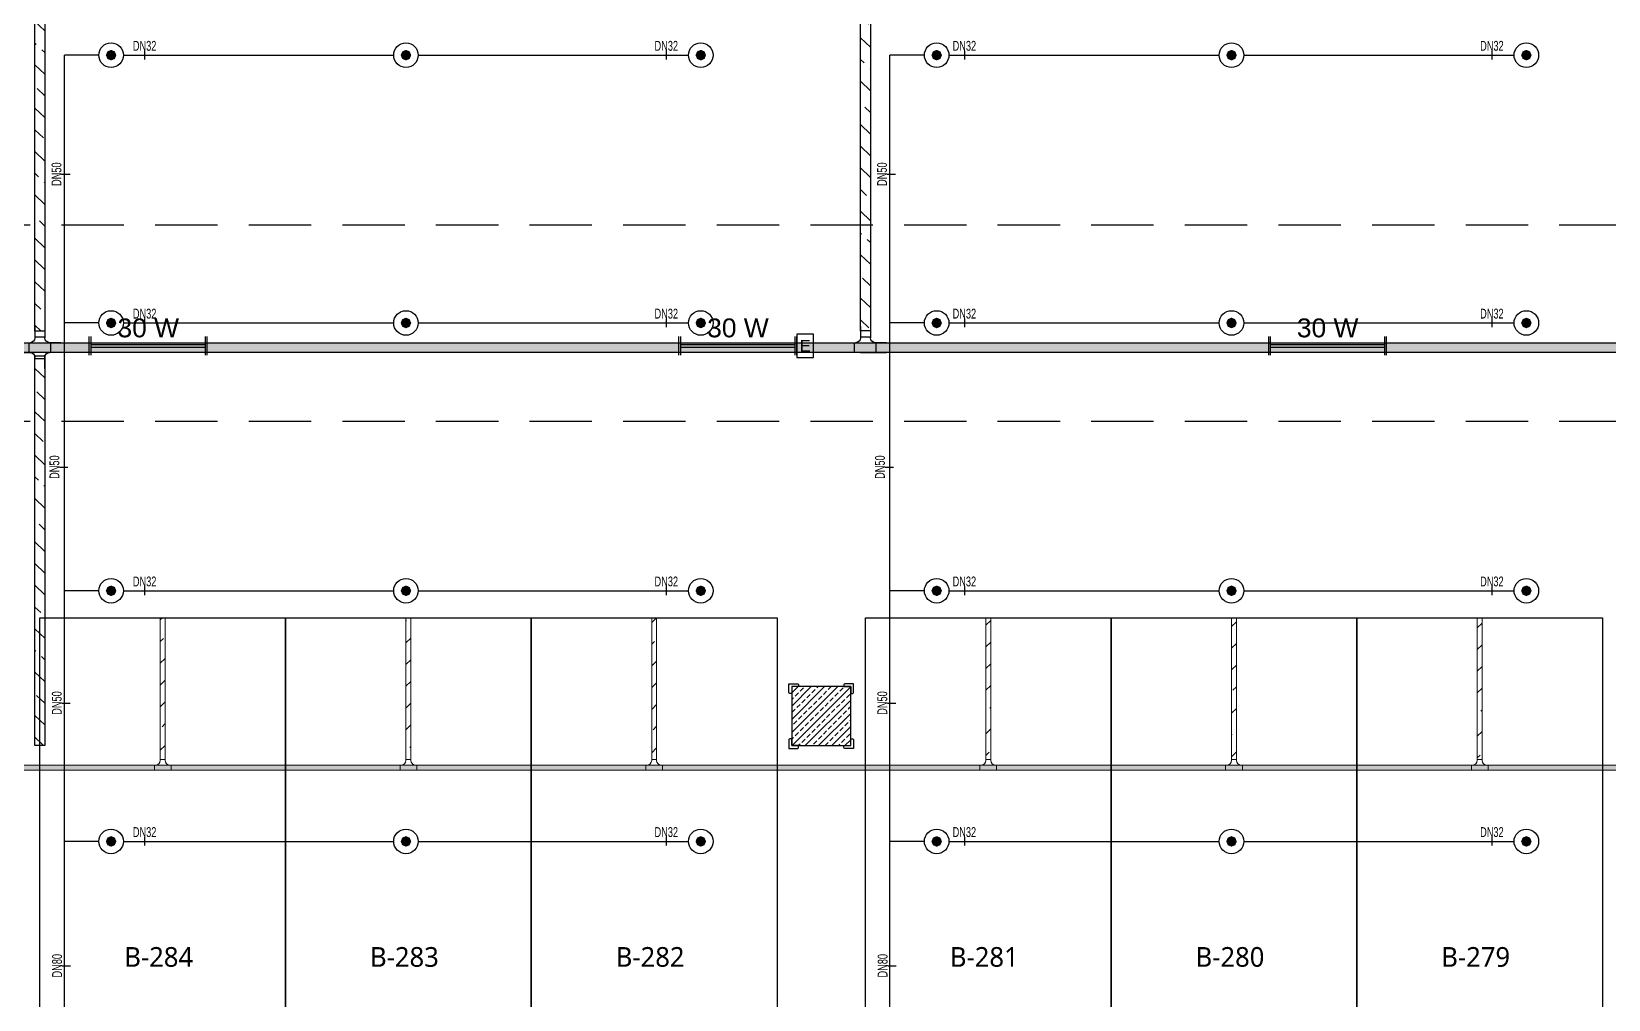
# Model space of a CAD drawing. Header units: millimetres. Extents: x -379292 to 1221486, y 92049 to 447512.
# Drawn here: x -200590 to -184545, y 213736 to 223584 of the extents above; entities that cross this region are included whole.
import ezdxf
from ezdxf.enums import TextEntityAlignment as Align

# ---------------------------------------------------------------- set-up
doc = ezdxf.new("R2010")
doc.units = ezdxf.units.MM
doc.linetypes.add('HIDDEN', pattern=[9.525, 6.35, -3.175])
for name, color, linetype in [('-M-YNGN-BORUID', 7, 'Continuous'), ('-M-YNGN-BORUUZUN', 7, 'Continuous'), ('-M-YNGN-BORUYUK', 7, 'Continuous'), ('-M-YNGN-SPR-YUK', 7, 'Continuous'), ('-M-YNGN-ZON3-CAP-', 7, 'Continuous'), ('-M-YNGN-ZON3-SPR-', 7, 'Continuous'), ('05_HATCH CONCRETE', 141, 'Continuous'), ('05_SYMBOL', 2, 'Continuous'), ('08_LAMP', 4, 'Continuous'), ('202-A-Y-MahalAd', 141, 'Continuous'), ('E_CT_ZA', 6, 'Continuous')]:
    doc.layers.add(name, color=color, linetype=linetype)
doc.layers.add('-M-YNGN-SPR-CAPCIZGI', color=188, linetype='Continuous', plot=False)
for name, color, linetype, lineweight in [('-M-YNGN-ZON3', 6, 'SP', 30), ('E_CT_AYDINLATMA', 3, 'Continuous', 9), ('E_CT_KIRMIZI', 1, 'Continuous', 9)]:
    doc.layers.add(name, color=color, linetype=linetype, lineweight=lineweight)
doc.styles.add('CIZGI', font='tahoma.ttf', dxfattribs={"width": 0.8, "oblique": 20})
doc.styles.add('HCAD', font='HCAD.SHX', dxfattribs={"width": 0.8, "height": 0.2})
doc.styles.add('PIPESIZE', font='hcad.shx', dxfattribs={"width": 0.8})
doc.styles.add('SPR-NOT', font='romans.shx')
doc.styles.get("Standard").update_dxf_attribs({"font": 'segoeuil.ttf'})
doc.styles.add('YAZI-2', font='arial.ttf', dxfattribs={"height": 2})
doc.linetypes.add('SP', pattern='A,2,-0.1,["SP",CIZGI,S=0.14,R=0.2,X=0,Y=-0.07],-0.255', length=2.355)

# ---------------------------------------------------------------- blocks, each defined once
blk = doc.blocks.new('202_Vida')
at = {"color": 0, "linetype": 'ByBlock', "ltscale": 0.2}
for points in [[(1, 0), (-1, 0)], [(0, 1), (0, -1)]]:
    blk.add_lwpolyline(points, dxfattribs=at)
at = {"color": 0, "linetype": 'ByBlock'}
for radius in [0.42, 0.23, 0.155]:
    blk.add_circle((0, 0), radius, dxfattribs=at)
blk = doc.blocks.new('202_Stoper')
at = {"color": 0, "linetype": 'ByBlock'}
for points in [[(-750, -30), (-750, -75), (-900, -75), (-900, 75), (-750, 75), (-750, 30)], [(750, -30), (750, -75), (900, -75), (900, 75), (750, 75), (750, 30)]]:
    blk.add_lwpolyline(points, dxfattribs=at)
blk.add_lwpolyline([(825, -30, 1), (825, 30), (-825, 30, 1), (-825, -30)], format="xyb", close=True, dxfattribs=at)
at = {"color": 0, "linetype": 'ByBlock', "yscale": 10, "zscale": 10, "rotation": 180}
for p, xscale in [((-877, 53), -10), ((-772, 53), 10), ((772, 53), -10), ((877, 53), 10)]:
    blk.add_blockref('202_Vida', p, dxfattribs=dict(at, xscale=xscale))
at = {"color": 0, "linetype": 'ByBlock', "yscale": 10, "zscale": 10}
for p, xscale in [((-877, -52), 10), ((-772, -52), -10), ((772, -52), 10), ((877, -52), -10)]:
    blk.add_blockref('202_Vida', p, dxfattribs=dict(at, xscale=xscale))
blk = doc.blocks.new('202_Mahalblok')
at = {"color": 0, "linetype": 'ByBlock', "flags": 128}
blk.add_lwpolyline([(0, 0), (0, 5000), (2500, 5000), (2500, 0)], close=True, dxfattribs=at)
at = {"color": 252}
blk.add_blockref('202_Stoper', (1250, 750), dxfattribs=at)
at = {"color": 0, "linetype": 'ByBlock', "ltscale": 25}
blk.add_attdef('MAHALNO', text='', height=200, dxfattribs=at).set_placement((1209, 1390), align=Align.BOTTOM_CENTER)
blk = doc.blocks.new('bariyer')
at = {"color": 8, "ltscale": 25}
blk.add_lwpolyline([(0, -70), (15, -70, 0.414214), (30, -55), (30, 30), (-55, 30, 0.414214), (-70, 15), (-70, 0), (0, 0)], format="xyb", close=True, dxfattribs=at)
blk = doc.blocks.new('OtoParkBodrumKatMimari')
at = {"layer": '05_HATCH CONCRETE'}
h = blk.add_hatch(dxfattribs=at)
h.set_pattern_fill('ANSI33', color=8, scale=15, angle=180, style=0)
h.set_pattern_definition([(225, (905000, -3e-07), (67.351921, -67.351921), []), (225, (904932.65, -3e-07), (67.351921, -67.351921), [47.625, -23.8125])])
h.paths.add_polyline_path([(54100, 116100), (53500, 116100), (53500, 115500), (54100, 115500)])
at = {"color": 5}
blk.add_lwpolyline([(54100, 116100), (53500, 116100), (53500, 115500), (54100, 115500)], close=True, dxfattribs=at)
at = {"layer": '05_SYMBOL', "color": 252, "linetype": 'HIDDEN', "ltscale": 100}
for points in [[(19400, 120800), (128500, 120800)], [(19400, 118800), (135650, 118800)]]:
    blk.add_lwpolyline(points, dxfattribs=at)
at = {"layer": '05_SYMBOL', "color": 8, "xscale": -1}
blk.add_blockref('bariyer', (53500, 116100), dxfattribs=at)
at = {"layer": '05_SYMBOL', "color": 8}
blk.add_blockref('bariyer', (54100, 116100), dxfattribs=at)
at = {"layer": '05_SYMBOL', "color": 8, "rotation": 180}
blk.add_blockref('bariyer', (53500, 115500), dxfattribs=at)
at = {"layer": '05_SYMBOL', "color": 8, "xscale": -1, "rotation": 180}
blk.add_blockref('bariyer', (54100, 115500), dxfattribs=at)
at = {"layer": '202-A-Y-MahalAd', "color": 8, "ltscale": 25}
for p, values in [((45850, 111800), {'MAHALNO': 'B-284'}), ((48350, 111800), {'MAHALNO': 'B-283'}), ((50850, 111800), {'MAHALNO': 'B-282'}), ((54250, 111800), {'MAHALNO': 'B-281'}), ((56750, 111800), {'MAHALNO': 'B-280'}), ((59250, 111800), {'MAHALNO': 'B-279'})]:
    blk.add_blockref('202_Mahalblok', p, dxfattribs=at).add_auto_attribs(values)
blk = doc.blocks.new('SP-C-UP-12')
at = {"ltscale": 10}
blk.add_line((0, 0), (0, 0), dxfattribs=at)
at = {"color": 1, "linetype": 'Continuous'}
blk.add_circle((0, 0), 12.5, dxfattribs=at)
at = {"ltscale": 10}
for points in [[(-5.4, 0), (-3.8, 3.8), (-3.8, -3.8), (0, 5.4)], [(-3.8, -3.8), (0, 5.4), (0, -5.4), (3.8, 3.8)], [(0, -5.4), (3.8, 3.8), (3.8, -3.8), (5.4, 0)]]:
    blk.add_solid(points, dxfattribs=at)
at = {"layer": '-M-YNGN-SPR-YUK', "style": 'SPR-NOT', "width": 0.5, "flags": 9}
for tag, p in [('YUK', (0, 17.8)), ('CAP', (0, 14.4)), ('TIP', (0.2, 10.8))]:
    blk.add_attdef(tag, text='', height=2.5, dxfattribs=at).set_placement(p, align=Align.MIDDLE_CENTER)
blk = doc.blocks.new('SPRKL100')
at = {"layer": '-M-YNGN-SPR-CAPCIZGI'}
blk.add_line((0, 0.43), (0, -0.43), dxfattribs=at)
at = {"layer": '-M-YNGN-BORUID', "color": 0, "style": 'HCAD', "width": 0.8, "flags": 1}
blk.add_attdef('DIC', text='', height=0.4, dxfattribs=at).set_placement((0, -1.69), align=Align.CENTER)
at = {"layer": '-M-YNGN-BORUUZUN', "color": 0, "style": 'HCAD', "width": 0.7}
blk.add_attdef('BOY', text='', height=0.8, dxfattribs=at).set_placement((0, -1.08), align=Align.CENTER)
at = {"layer": '-M-YNGN-BORUYUK', "color": 6, "style": 'PIPESIZE', "width": 0.8}
blk.add_attdef('YUK', text='', height=0.5, dxfattribs=at).set_placement((0, 1.87), align=Align.CENTER)
at = {"color": 0, "style": 'PIPESIZE', "width": 0.7}
blk.add_attdef('CAP', text='', height=1, dxfattribs=at).set_placement((0, 0.45), align=Align.CENTER)
blk = doc.blocks.new('A$C69E75EAE')
at = {"layer": '-M-YNGN-ZON3', "ltscale": 500}
for p, q in [((3742.3, -2469.7), (3707.3, -2469.7)), ((3707.3, -7817.2), (3707.3, -2469.7)), ((3767.3, -2469.7), (4042.3, -2469.7)), ((4067.3, -2469.7), (4342.3, -2469.7)), ((4582.3, -2469.7), (4547.3, -2469.7)), ((4547.3, -7817.2), (4547.3, -2469.7)), ((4607.3, -2469.7), (4882.3, -2469.7)), ((4907.3, -2469.7), (5182.3, -2469.7)), ((3742.3, -2742.2), (3707.3, -2742.2)), ((3767.3, -2742.2), (4042.3, -2742.2)), ((4067.3, -2742.2), (4342.3, -2742.2)), ((4582.3, -2742.2), (4547.3, -2742.2)), ((4607.3, -2742.2), (4882.3, -2742.2)), ((4907.3, -2742.2), (5182.3, -2742.2)), ((3742.3, -3014.7), (3707.3, -3014.7)), ((3767.3, -3014.7), (4042.3, -3014.7)), ((4067.3, -3014.7), (4342.3, -3014.7)), ((4582.3, -3014.7), (4547.3, -3014.7)), ((4607.3, -3014.7), (4882.3, -3014.7)), ((4907.3, -3014.7), (5182.3, -3014.7)), ((3742.3, -3269.7), (3707.3, -3269.7)), ((3767.3, -3269.7), (4042.3, -3269.7)), ((4067.3, -3269.7), (4342.3, -3269.7)), ((4582.3, -3269.7), (4547.3, -3269.7)), ((4607.3, -3269.7), (4882.3, -3269.7)), ((4907.3, -3269.7), (5182.3, -3269.7))]:
    blk.add_line(p, q, dxfattribs=at)
at = {"layer": '-M-YNGN-ZON3-CAP-'}
ref = blk.add_blockref('SPRKL100', (3788.9, -2469.7), dxfattribs=dict(at, xscale=10, yscale=10, zscale=10, rotation=359.9999997800978))
ref.add_attrib('CAP', 'DN32', dxfattribs={"layer": '0', "color": 0, "height": 10, "rotation": 360, "style": 'PIPESIZE', "width": 0.7}).set_placement((3788.9, -2465.2), align=Align.CENTER)
ref = blk.add_blockref('SPRKL100', (4319.7, -2469.7), dxfattribs=dict(at, xscale=10, yscale=10, zscale=10, rotation=359.9999997800978))
ref.add_attrib('CAP', 'DN32', dxfattribs={"layer": '0', "color": 0, "height": 10, "rotation": 360, "style": 'PIPESIZE', "width": 0.7}).set_placement((4319.7, -2465.2), align=Align.CENTER)
ref = blk.add_blockref('SPRKL100', (4623, -2469.7), dxfattribs=dict(at, xscale=10, yscale=10, zscale=10, rotation=359.9999997800978))
ref.add_attrib('CAP', 'DN32', dxfattribs={"layer": '0', "color": 0, "height": 10, "rotation": 360, "style": 'PIPESIZE', "width": 0.7}).set_placement((4623, -2465.2), align=Align.CENTER)
ref = blk.add_blockref('SPRKL100', (5159.7, -2469.7), dxfattribs=dict(at, xscale=10, yscale=10, zscale=10, rotation=359.9999997800978))
ref.add_attrib('CAP', 'DN32', dxfattribs={"layer": '0', "color": 0, "height": 10, "rotation": 360, "style": 'PIPESIZE', "width": 0.7}).set_placement((5159.7, -2465.2), align=Align.CENTER)
ref = blk.add_blockref('SPRKL100', (3708.7, -2590.8), dxfattribs=dict(at, xscale=10.00000000000001, yscale=10.00000000000001, zscale=10.00000000000001, rotation=90))
ref.add_attrib('CAP', 'DN50', dxfattribs={"layer": '0', "color": 0, "height": 10, "rotation": 90, "style": 'PIPESIZE', "width": 0.7}).set_placement((3704.2, -2590.8), align=Align.CENTER)
ref = blk.add_blockref('SPRKL100', (4548.7, -2590.8), dxfattribs=dict(at, xscale=10.00000000000001, yscale=10.00000000000001, zscale=10.00000000000001, rotation=90))
ref.add_attrib('CAP', 'DN50', dxfattribs={"layer": '0', "color": 0, "height": 10, "rotation": 90, "style": 'PIPESIZE', "width": 0.7}).set_placement((4544.2, -2590.8), align=Align.CENTER)
ref = blk.add_blockref('SPRKL100', (3788.9, -2742.2), dxfattribs=dict(at, xscale=10, yscale=10, zscale=10, rotation=359.9999997800978))
ref.add_attrib('CAP', 'DN32', dxfattribs={"layer": '0', "color": 0, "height": 10, "rotation": 360, "style": 'PIPESIZE', "width": 0.7}).set_placement((3788.9, -2737.7), align=Align.CENTER)
ref = blk.add_blockref('SPRKL100', (4319.7, -2742.2), dxfattribs=dict(at, xscale=10, yscale=10, zscale=10, rotation=359.9999997800978))
ref.add_attrib('CAP', 'DN32', dxfattribs={"layer": '0', "color": 0, "height": 10, "rotation": 360, "style": 'PIPESIZE', "width": 0.7}).set_placement((4319.7, -2737.7), align=Align.CENTER)
ref = blk.add_blockref('SPRKL100', (4623, -2742.2), dxfattribs=dict(at, xscale=10, yscale=10, zscale=10, rotation=359.9999997800978))
ref.add_attrib('CAP', 'DN32', dxfattribs={"layer": '0', "color": 0, "height": 10, "rotation": 360, "style": 'PIPESIZE', "width": 0.7}).set_placement((4623, -2737.7), align=Align.CENTER)
ref = blk.add_blockref('SPRKL100', (5159.7, -2742.2), dxfattribs=dict(at, xscale=10, yscale=10, zscale=10, rotation=359.9999997800978))
ref.add_attrib('CAP', 'DN32', dxfattribs={"layer": '0', "color": 0, "height": 10, "rotation": 360, "style": 'PIPESIZE', "width": 0.7}).set_placement((5159.7, -2737.7), align=Align.CENTER)
ref = blk.add_blockref('SPRKL100', (3706.6, -2888.9), dxfattribs=dict(at, xscale=10.00000000000001, yscale=10.00000000000001, zscale=10.00000000000001, rotation=90))
ref.add_attrib('CAP', 'DN50', dxfattribs={"layer": '0', "color": 0, "height": 10, "rotation": 90, "style": 'PIPESIZE', "width": 0.7}).set_placement((3702.1, -2888.9), align=Align.CENTER)
ref = blk.add_blockref('SPRKL100', (4546.6, -2888.9), dxfattribs=dict(at, xscale=10.00000000000001, yscale=10.00000000000001, zscale=10.00000000000001, rotation=90))
ref.add_attrib('CAP', 'DN50', dxfattribs={"layer": '0', "color": 0, "height": 10, "rotation": 90, "style": 'PIPESIZE', "width": 0.7}).set_placement((4542.1, -2888.9), align=Align.CENTER)
ref = blk.add_blockref('SPRKL100', (3788.9, -3014.7), dxfattribs=dict(at, xscale=10, yscale=10, zscale=10, rotation=359.9999997800978))
ref.add_attrib('CAP', 'DN32', dxfattribs={"layer": '0', "color": 0, "height": 10, "rotation": 360, "style": 'PIPESIZE', "width": 0.7}).set_placement((3788.9, -3010.2), align=Align.CENTER)
ref = blk.add_blockref('SPRKL100', (4319.7, -3014.7), dxfattribs=dict(at, xscale=10, yscale=10, zscale=10, rotation=359.9999997800978))
ref.add_attrib('CAP', 'DN32', dxfattribs={"layer": '0', "color": 0, "height": 10, "rotation": 360, "style": 'PIPESIZE', "width": 0.7}).set_placement((4319.7, -3010.2), align=Align.CENTER)
ref = blk.add_blockref('SPRKL100', (4623, -3014.7), dxfattribs=dict(at, xscale=10, yscale=10, zscale=10, rotation=359.9999997800978))
ref.add_attrib('CAP', 'DN32', dxfattribs={"layer": '0', "color": 0, "height": 10, "rotation": 360, "style": 'PIPESIZE', "width": 0.7}).set_placement((4623, -3010.2), align=Align.CENTER)
ref = blk.add_blockref('SPRKL100', (5159.7, -3014.7), dxfattribs=dict(at, xscale=10, yscale=10, zscale=10, rotation=359.9999997800978))
ref.add_attrib('CAP', 'DN32', dxfattribs={"layer": '0', "color": 0, "height": 10, "rotation": 360, "style": 'PIPESIZE', "width": 0.7}).set_placement((5159.7, -3010.2), align=Align.CENTER)
ref = blk.add_blockref('SPRKL100', (3709, -3128.9), dxfattribs=dict(at, xscale=10.00000000000001, yscale=10.00000000000001, zscale=10.00000000000001, rotation=90))
ref.add_attrib('CAP', 'DN50', dxfattribs={"layer": '0', "color": 0, "height": 10, "rotation": 90, "style": 'PIPESIZE', "width": 0.7}).set_placement((3704.5, -3128.9), align=Align.CENTER)
ref = blk.add_blockref('SPRKL100', (4549, -3128.9), dxfattribs=dict(at, xscale=10.00000000000001, yscale=10.00000000000001, zscale=10.00000000000001, rotation=90))
ref.add_attrib('CAP', 'DN50', dxfattribs={"layer": '0', "color": 0, "height": 10, "rotation": 90, "style": 'PIPESIZE', "width": 0.7}).set_placement((4544.5, -3128.9), align=Align.CENTER)
ref = blk.add_blockref('SPRKL100', (3788.9, -3269.7), dxfattribs=dict(at, xscale=10, yscale=10, zscale=10, rotation=359.9999997800978))
ref.add_attrib('CAP', 'DN32', dxfattribs={"layer": '0', "color": 0, "height": 10, "rotation": 360, "style": 'PIPESIZE', "width": 0.7}).set_placement((3788.9, -3265.2), align=Align.CENTER)
ref = blk.add_blockref('SPRKL100', (4319.7, -3269.7), dxfattribs=dict(at, xscale=10, yscale=10, zscale=10, rotation=359.9999997800978))
ref.add_attrib('CAP', 'DN32', dxfattribs={"layer": '0', "color": 0, "height": 10, "rotation": 360, "style": 'PIPESIZE', "width": 0.7}).set_placement((4319.7, -3265.2), align=Align.CENTER)
ref = blk.add_blockref('SPRKL100', (4623, -3269.7), dxfattribs=dict(at, xscale=10, yscale=10, zscale=10, rotation=359.9999997800978))
ref.add_attrib('CAP', 'DN32', dxfattribs={"layer": '0', "color": 0, "height": 10, "rotation": 360, "style": 'PIPESIZE', "width": 0.7}).set_placement((4623, -3265.2), align=Align.CENTER)
ref = blk.add_blockref('SPRKL100', (5159.7, -3269.7), dxfattribs=dict(at, xscale=10, yscale=10, zscale=10, rotation=359.9999997800978))
ref.add_attrib('CAP', 'DN32', dxfattribs={"layer": '0', "color": 0, "height": 10, "rotation": 360, "style": 'PIPESIZE', "width": 0.7}).set_placement((5159.7, -3265.2), align=Align.CENTER)
ref = blk.add_blockref('SPRKL100', (3709.3, -3396.2), dxfattribs=dict(at, xscale=10.00000000000001, yscale=10.00000000000001, zscale=10.00000000000001, rotation=90))
ref.add_attrib('CAP', 'DN80', dxfattribs={"layer": '0', "color": 0, "height": 10, "rotation": 90, "style": 'PIPESIZE', "width": 0.7}).set_placement((3704.8, -3396.2), align=Align.CENTER)
ref = blk.add_blockref('SPRKL100', (4549.3, -3396.2), dxfattribs=dict(at, xscale=10.00000000000001, yscale=10.00000000000001, zscale=10.00000000000001, rotation=90))
ref.add_attrib('CAP', 'DN80', dxfattribs={"layer": '0', "color": 0, "height": 10, "rotation": 90, "style": 'PIPESIZE', "width": 0.7}).set_placement((4544.8, -3396.2), align=Align.CENTER)
at = {"layer": '-M-YNGN-ZON3-SPR-'}
for p in [(3754.8, -2469.7), (4054.8, -2469.7), (4354.8, -2469.7), (4594.8, -2469.7), (4894.8, -2469.7), (5194.8, -2469.7), (3754.8, -2742.2), (4054.8, -2742.2), (4354.8, -2742.2), (4594.8, -2742.2), (4894.8, -2742.2), (5194.8, -2742.2), (3754.8, -3014.7), (4054.8, -3014.7), (4354.8, -3014.7), (4594.8, -3014.7), (4894.8, -3014.7), (5194.8, -3014.7), (3754.8, -3269.7), (4054.8, -3269.7), (4354.8, -3269.7), (4594.8, -3269.7), (4894.8, -3269.7), (5194.8, -3269.7)]:
    blk.add_blockref('SP-C-UP-12', p, dxfattribs=at)
blk = doc.blocks.new('*U652')
h = blk.add_hatch()
h.set_pattern_fill('ANSI33', color=0, scale=50, angle=1, style=0)
h.paths.add_polyline_path([(-115024, 100), (-249, 100), (-249, 0), (-115024, 0)])
at = {"color": 0}
blk.add_lwpolyline([(-115024, 100), (-249, 100), (-249, 0), (-115024, 0)], close=True, dxfattribs=at)
at = {"ltscale": 25, "flags": 1}
for tag, p in [('YUKSEKLIK', (-229, -149)), ('KALINLIK', (-229, -213))]:
    blk.add_attdef(tag, p, '', height=50, dxfattribs=at)
blk = doc.blocks.new('*U683')
h = blk.add_hatch()
h.set_pattern_fill('ANSI33', color=0, scale=50, angle=1, style=0)
h.paths.add_polyline_path([(-14068, 100), (100307, 100), (100307, 0), (-14068, 0)])
at = {"color": 0}
blk.add_lwpolyline([(-14068, 100), (100307, 100), (100307, 0), (-14068, 0)], close=True, dxfattribs=at)
at = {"ltscale": 25, "flags": 1}
for tag, p in [('YUKSEKLIK', (-229, -149)), ('KALINLIK', (-229, -213))]:
    blk.add_attdef(tag, p, '', height=50, dxfattribs=at)
blk = doc.blocks.new('*U740')
h = blk.add_hatch()
h.set_pattern_fill('ANSI33', color=0, scale=50, angle=1, style=0)
h.paths.add_polyline_path([(-48954, 50), (4646, 50), (4646, 0), (-48954, 0)])
at = {"color": 0}
blk.add_lwpolyline([(-48954, 50), (4646, 50), (4646, 0), (-48954, 0)], close=True, dxfattribs=at)
at = {"ltscale": 25, "flags": 1}
for tag, p in [('YUKSEKLIK', (-229, -149)), ('KALINLIK', (-229, -213))]:
    blk.add_attdef(tag, p, '', height=50, dxfattribs=at)
blk = doc.blocks.new('*U820')
h = blk.add_hatch()
h.set_pattern_fill('ANSI33', color=0, scale=50, angle=1, style=0)
h.paths.add_polyline_path([(-4373, 100), (9, 100), (9, 0), (-4373, 0)])
at = {"color": 0}
blk.add_lwpolyline([(-4373, 100), (9, 100), (9, 0), (-4373, 0)], close=True, dxfattribs=at)
at = {"ltscale": 25, "flags": 1}
for tag, p in [('YUKSEKLIK', (-229, -149)), ('KALINLIK', (-229, -213))]:
    blk.add_attdef(tag, p, '', height=50, dxfattribs=at)
blk = doc.blocks.new('*U335')
at = {"color": 0}
for p, q in [((0, 428), (0, 314)), ((0, 324), (100, 324)), ((100, 428), (100, 314)), ((-164, 264), (-50, 264)), ((-164, 164), (-50, 164)), ((-60, 264), (-60, 164)), ((264, 264), (150, 264)), ((264, 164), (150, 164)), ((160, 264), (160, 164)), ((0, 0), (0, 114)), ((0, 104), (100, 104)), ((100, 0), (100, 114))]:
    blk.add_line(p, q, dxfattribs=at)
for centre, start, end in [((-50, 314), 270, 0), ((-50, 114), 0, 90), ((150, 314), 180, 270), ((150, 114), 90, 180)]:
    blk.add_arc(centre, 50, start, end, dxfattribs=at)
blk = doc.blocks.new('*U821')
h = blk.add_hatch()
h.set_pattern_fill('ANSI33', color=0, scale=50, angle=1, style=0)
h.paths.add_polyline_path([(-3909, 100), (58, 100), (58, 0), (-3909, 0)])
at = {"color": 0}
blk.add_lwpolyline([(-3909, 100), (58, 100), (58, 0), (-3909, 0)], close=True, dxfattribs=at)
at = {"ltscale": 25, "flags": 1}
for tag, p in [('YUKSEKLIK', (-229, -149)), ('KALINLIK', (-229, -213))]:
    blk.add_attdef(tag, p, '', height=50, dxfattribs=at)
blk = doc.blocks.new('*U814')
h = blk.add_hatch()
h.set_pattern_fill('ANSI33', color=0, scale=50, angle=1, style=0)
h.paths.add_polyline_path([(-4371, 100), (9, 100), (9, 0), (-4371, 0)])
at = {"color": 0}
blk.add_lwpolyline([(-4371, 100), (9, 100), (9, 0), (-4371, 0)], close=True, dxfattribs=at)
at = {"ltscale": 25, "flags": 1}
for tag, p in [('YUKSEKLIK', (-229, -149)), ('KALINLIK', (-229, -213))]:
    blk.add_attdef(tag, p, '', height=50, dxfattribs=at)
blk = doc.blocks.new('*U343')
at = {"color": 0}
for p, q in [((264, 264), (-164, 264)), ((-164, 164), (-50, 164)), ((-60, 264), (-60, 164)), ((0, 264), (264, 264)), ((264, 164), (150, 164)), ((160, 264), (160, 164)), ((0, 0), (0, 114)), ((0, 104), (100, 104)), ((100, 0), (100, 114))]:
    blk.add_line(p, q, dxfattribs=at)
for centre, start, end in [((-50, 114), 0, 90), ((150, 114), 90, 180)]:
    blk.add_arc(centre, 50, start, end, dxfattribs=at)
blk = doc.blocks.new('40 W SIVA ÜSTÜ ETANJ LED 50--')
at = {"layer": '08_LAMP'}
for p, q in [((-625, -100), (-625, 100)), ((-605, -100), (-605, 100)), ((-605, 15), (605, 15)), ((605, -100), (605, 100)), ((625, -100), (625, 100)), ((-605, -15), (605, -15))]:
    blk.add_line(p, q, dxfattribs=at)
at = {"layer": '08_LAMP', "color": 2, "style": 'YAZI-2'}
blk.add_text('30 W', height=200, dxfattribs=at).set_placement((0, 90), align=Align.CENTER)
blk = doc.blocks.new('40 W SIVA ÜSTÜ ETANJ LED E 50')
at = {"layer": '08_LAMP'}
for p, q in [((-625, -100), (-625, 100)), ((-605, -100), (-605, 100)), ((-605, 15), (605, 15)), ((605, -100), (605, 100)), ((625, -100), (625, 100)), ((-605, -15), (605, -15))]:
    blk.add_line(p, q, dxfattribs=at)
blk.add_lwpolyline([(625, -125), (800, -125), (800, 125), (625, 125)], close=True, dxfattribs=at)
at = {"layer": '08_LAMP', "color": 2, "style": 'YAZI-2'}
blk.add_text('30 W', height=200, dxfattribs=at).set_placement((0, 90), align=Align.CENTER)
blk.add_text('E', height=125, dxfattribs=at).set_placement((713, 0), align=Align.MIDDLE)
blk = doc.blocks.new('*U1011')
h = blk.add_hatch()
h.set_pattern_fill('ANSI33', color=0, scale=50, angle=1, style=0)
h.paths.add_polyline_path([(-2093, 50), (-653, 50), (-653, 0), (-2093, 0)])
at = {"color": 0}
blk.add_lwpolyline([(-2093, 50), (-653, 50), (-653, 0), (-2093, 0)], close=True, dxfattribs=at)
at = {"ltscale": 25, "flags": 1}
for tag, p in [('YUKSEKLIK', (-229, -149)), ('KALINLIK', (-229, -213))]:
    blk.add_attdef(tag, p, '', height=50, dxfattribs=at)
blk = doc.blocks.new('*U1012')
at = {"color": 0}
for p, q in [((214, 214), (-164, 214)), ((-164, 164), (-50, 164)), ((-60, 214), (-60, 164)), ((0, 214), (214, 214)), ((214, 164), (100, 164)), ((110, 214), (110, 164)), ((0, 0), (0, 114)), ((0, 104), (50, 104)), ((50, 0), (50, 114))]:
    blk.add_line(p, q, dxfattribs=at)
for centre, start, end in [((-50, 114), 0, 90), ((100, 114), 90, 180)]:
    blk.add_arc(centre, 50, start, end, dxfattribs=at)

msp = doc.modelspace()

# ---------------------------------------------------------------- block references
at = {"color": 8}
msp.add_blockref('OtoParkBodrumKatMimari', (-246354.8, 100818.8), dxfattribs=at)

# ---------------------------------------------------------------- next in the draw order: block references
at = {"layer": '-M-YNGN-ZON3', "ltscale": 25, "xscale": 10, "yscale": 10, "zscale": 10}
msp.add_blockref('A$C69E75EAE', (-237328.2, 248041), dxfattribs=at)
at = {"layer": '08_LAMP', "xscale": 0.96, "yscale": 0.96, "zscale": 0.96}
for name, p in [('40 W SIVA ÜSTÜ ETANJ LED 50--', (-199402.1, 220386.7)), ('40 W SIVA ÜSTÜ ETANJ LED E 50', (-193402.1, 220386.7)), ('40 W SIVA ÜSTÜ ETANJ LED 50--', (-187402.1, 220386.7))]:
    msp.add_blockref(name, p, dxfattribs=at)
at = {"layer": 'E_CT_AYDINLATMA'}
msp.add_blockref('*U683', (-215536.5, 220318.6), dxfattribs=at)
at = {"layer": 'E_CT_KIRMIZI', "color": 1, "xscale": -1, "rotation": 89.99999999999993}
for p in [(-199229.8, 215525.8), (-196729.8, 215525.8), (-194229.8, 215525.8), (-190829.8, 215525.8), (-188329.8, 215525.8), (-185829.8, 215525.8)]:
    msp.add_blockref('*U1011', p, dxfattribs=at)
at = {"layer": 'E_CT_KIRMIZI', "color": 2, "xscale": -1, "rotation": 180}
for p in [(-199279.8, 216282.8), (-196779.8, 216282.8), (-194279.8, 216282.8), (-190879.8, 216282.8), (-188379.8, 216282.8), (-185879.8, 216282.8)]:
    msp.add_blockref('*U1012', p, dxfattribs=at)
at = {"layer": 'E_CT_KIRMIZI', "color": 1, "rotation": 180}
msp.add_blockref('*U740', (-225158.3, 216118.8), dxfattribs=at)
at = {"layer": 'E_CT_ZA', "color": 112}
for name, p, rotation in [('*U820', (-200554.8, 220545.9), 270), ('*U814', (-192154.8, 220548), 270), ('*U652', (-230054.1, 220418.6), 180), ('*U821', (-200454.8, 220227.5), 90)]:
    msp.add_blockref(name, p, dxfattribs=dict(at, rotation=rotation))
at = {"layer": 'E_CT_ZA', "color": 2, "xscale": -1, "rotation": 180}
for name, p in [('*U335', (-200554.8, 220582.6)), ('*U343', (-192154.8, 220582.6))]:
    msp.add_blockref(name, p, dxfattribs=at)

doc.saveas('drawing.dxf')
